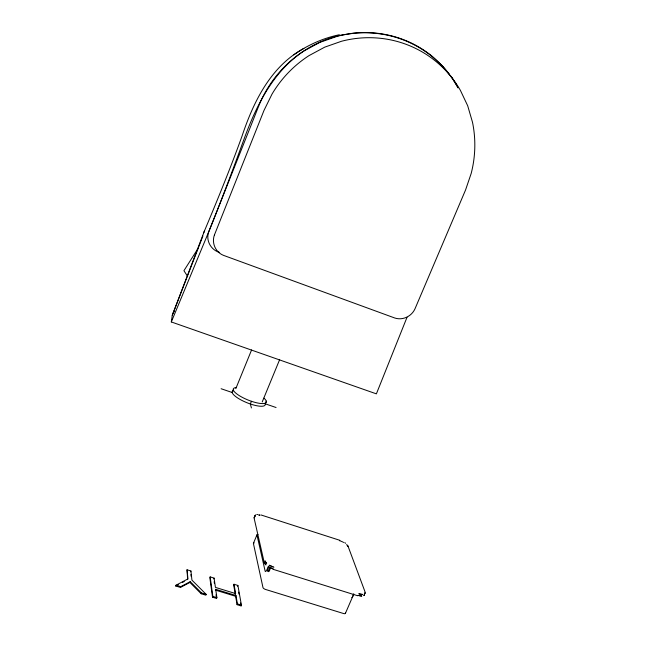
<?xml version="1.0" encoding="UTF-8"?>
<svg xmlns="http://www.w3.org/2000/svg" width="646" height="646" viewBox="0 0 646 646"><rect width="100%" height="100%" fill="white"/><g stroke="black" fill="none" stroke-linecap="round" stroke-linejoin="round"><path stroke-width="0.97" d="M407.02 317.283L376.384 393.858L171.319 321.95L172.256 315.353L202.901 236.032M254.79 516.517L254.815 516.275A8.027 2.802 22.9 0 1 255.63 515.032M254.815 516.186L255.097 515.524A8.479 2.955 23 0 1 255.42 515.233M254.217 517.607L254.508 516.945A8.471 2.964 23 0 1 254.831 516.655M172.256 315.353L204.491 230.832M258.642 106.21L208.82 231.639C205.452 240.255 210.871 250.107 219.672 252.449M233.319 389.853L232.229 392.526L221.118 388.731M235.814 388.617L251.585 349.962M251.439 401.287L250.333 403.984L251.423 407.941M189.9 582.434L180.46 587.44L175.72 585.995L176.051 585.195L187.962 578.897L187.033 569.796L190.941 570.999L191.927 580.108L206.179 594.377L205.848 595.168L201.172 593.747L189.9 582.434L190.223 581.65L201.504 592.947L206.179 594.377M187.033 569.796L187.639 579.68M180.46 587.44L180.783 586.641L190.223 581.65M190.618 571.775L190.941 570.999M262.219 401.941L279.645 359.636M233.182 390.644A17.773 4.821 22.1 0 0 232.14 392.17L232.31 392.881A17.773 4.821 22.1 0 0 250.293 403.968A17.773 4.821 22.1 0 0 265.248 404.146L266.233 401.126M201.172 593.747L201.504 592.947M235.62 593.577L215.425 587.392L214.092 578.122L210.168 576.91L209.845 577.685L212.518 597.195L216.563 598.43L216.895 597.639L215.699 589.305L235.96 595.507L237.405 603.881L237.074 604.672L241.087 605.891L241.418 605.1L237.898 585.454L234.005 584.25L233.69 585.018L235.297 594.36L235.62 593.577L234.005 584.25M171.319 321.95L202.481 246.829C217.468 211.202 230.929 174.977 244.204 138.688C256.704 104.555 274.138 69.59 305.921 49.629A108.899 106.017 -53.3 0 1 340.515 35.239L353.427 33.124A112.775 109.755 -52.7 0 1 394.383 36.628A109.933 106.994 -53.3 0 1 432.449 56.549L442.97 66.514L452.014 77.795L457.957 87.694M213.769 578.897L214.092 578.122M215.699 589.305L215.368 590.089L235.629 596.282L237.074 604.672M212.518 597.195L212.849 596.403L210.168 576.91M253.466 543.254L257.011 534.767M237.583 586.221L237.898 585.454M235.629 596.282L235.96 595.507M203.474 233.263C216.967 201.132 230.226 168.881 242.04 136.088C253.482 101.802 270.747 66.36 303.886 48.393M268.47 566.066L267.129 569.239A4.377 1.05 -72.8 0 1 265.126 571.08L256.979 535.041A2.406 0.872 23 0 1 257.988 534.533M345.416 613.353L353.806 593.981M173.088 313.334L174.21 311.42M197.862 248.758L183.932 270.69L187.679 276.496M293.809 54.862C307.431 45.131 322.935 38.179 339.336 34.747M175.72 585.995L178.272 584.646M182.535 582.393L184.239 581.489M336.937 36.41L319.988 42.321L304.088 50.881A114.447 111.346 -52.4 0 0 258.658 106.219M256.777 514.523L257.625 514.458M273.274 568.787L272.87 568.771A8.648 3.254 23.5 0 1 268.712 566.897M339.465 540.734L339.828 540.75A7.938 2.713 24.3 0 1 340.466 540.977M362.277 594.449L359.079 593.9M361.623 595.951L358.425 595.402M258.844 515.04L259.522 515.161M261.024 514.967L339.844 540.314M176.051 585.195L180.783 586.641M212.849 596.403L216.895 597.639M237.405 603.881L241.418 605.1M272.895 569.239L357.642 595.741M265.143 403.774L276.076 407.521M273.008 566.93L270.949 566.058A9.133 3.424 23.5 0 1 269.85 565.508M272.362 568.456L269.204 567.035M344.722 542.624L345.667 543.286M273.912 567.261L273.605 567.035A8.648 3.246 23.5 0 1 269.439 565.161M364.966 592.285L365.063 592.35A8.568 3.133 25 0 1 364.554 593.924M254.136 517.89L254.201 517.939A8.027 2.81 22.9 0 1 254.952 516.638M347.225 545.402L347.782 546.209M265.086 561.148L265.918 562.48A9.133 3.424 23.5 0 0 266.499 563.126M264.448 562.674L265.28 564.006A9.133 3.44 23.5 0 0 265.853 564.652M457.182 86.079L458.006 87.816M347.903 545.854L364.974 591.688M254.153 518.326L264.295 562.852M238.632 592.124L238.98 594.086M240.562 602.944L241.087 605.891M214.165 581.675L214.432 583.532M216.03 594.724L216.563 598.43M190.917 574.504L191.111 576.329M365.022 592.689L364.901 593.513A9.044 3.311 25 0 1 364.643 593.884M364.376 594.175L364.247 595.006A9.044 3.319 25 0 1 363.997 595.378M336.929 36.378A111.548 108.568 -52.8 0 1 449.204 74.08M450.367 75.614A111.548 108.568 -52.8 0 1 456.73 85.232M270.286 567.931A2.632 0.638 -72.9 0 1 269.148 571.193A2.632 0.638 -72.9 0 1 268.373 570.838M269.552 567.35A2.632 0.638 -72.9 0 1 268.429 570.87A2.632 0.638 -72.9 0 1 267.606 570.499A2.632 0.638 -72.9 0 1 268.712 566.97M353.435 594.118A2.592 0.783 -73.8 0 1 352.433 597.041M352.264 597.267A2.592 0.783 -73.8 0 1 351.804 597.598M254.169 542.995A2.406 0.88 23 0 0 253.426 543.536L262.979 587.561A2.584 1.017 23.6 0 0 265.635 589.483L343.478 613.506A2.56 0.985 25.1 0 0 345.408 613.014M258.828 514.902A8.027 2.802 22.9 0 1 260.047 515.145M266.693 563.191A8.648 3.246 23.5 0 1 265.062 560.906M265.966 564.927A8.648 3.254 23.5 0 1 264.335 562.634M364.328 594.045A8.559 3.141 25 0 1 363.819 595.62M361.825 596.072A8.559 3.141 25 0 1 358.126 595.442M341.112 541.235A7.938 2.713 24.3 0 1 342.388 541.8M343.01 542.115A7.938 2.713 24.3 0 1 343.607 542.438M346.611 544.554A7.938 2.713 24.3 0 1 346.967 544.909M347.282 545.264A7.938 2.713 24.3 0 1 347.903 546.241M362.567 594.368A8.568 3.133 25 0 1 358.861 593.731M236.178 387.568A17.781 4.788 22.1 0 0 233.23 389.498L233.4 390.208A17.781 4.788 22.1 0 0 251.391 401.271A17.781 4.788 22.1 0 0 266.346 401.489L266.12 400.762A17.781 4.788 22.1 0 0 263.948 398.162M214.44 234.918C211.395 242.92 215.53 252.295 223.532 255.372L394.811 318.018C402.741 320.634 411.559 316.379 414.966 308.877L465.572 189.948L471.176 173.467A113.147 110.054 -52 0 0 472.492 122.223L467.696 105.782L460.38 90.327A110.361 107.301 -52.4 0 0 341.5 41.263L324.744 47.142L309.014 55.613A113.082 109.909 -52 0 0 271.958 94.211L263.988 110.45L214.44 234.918"/></g></svg>
